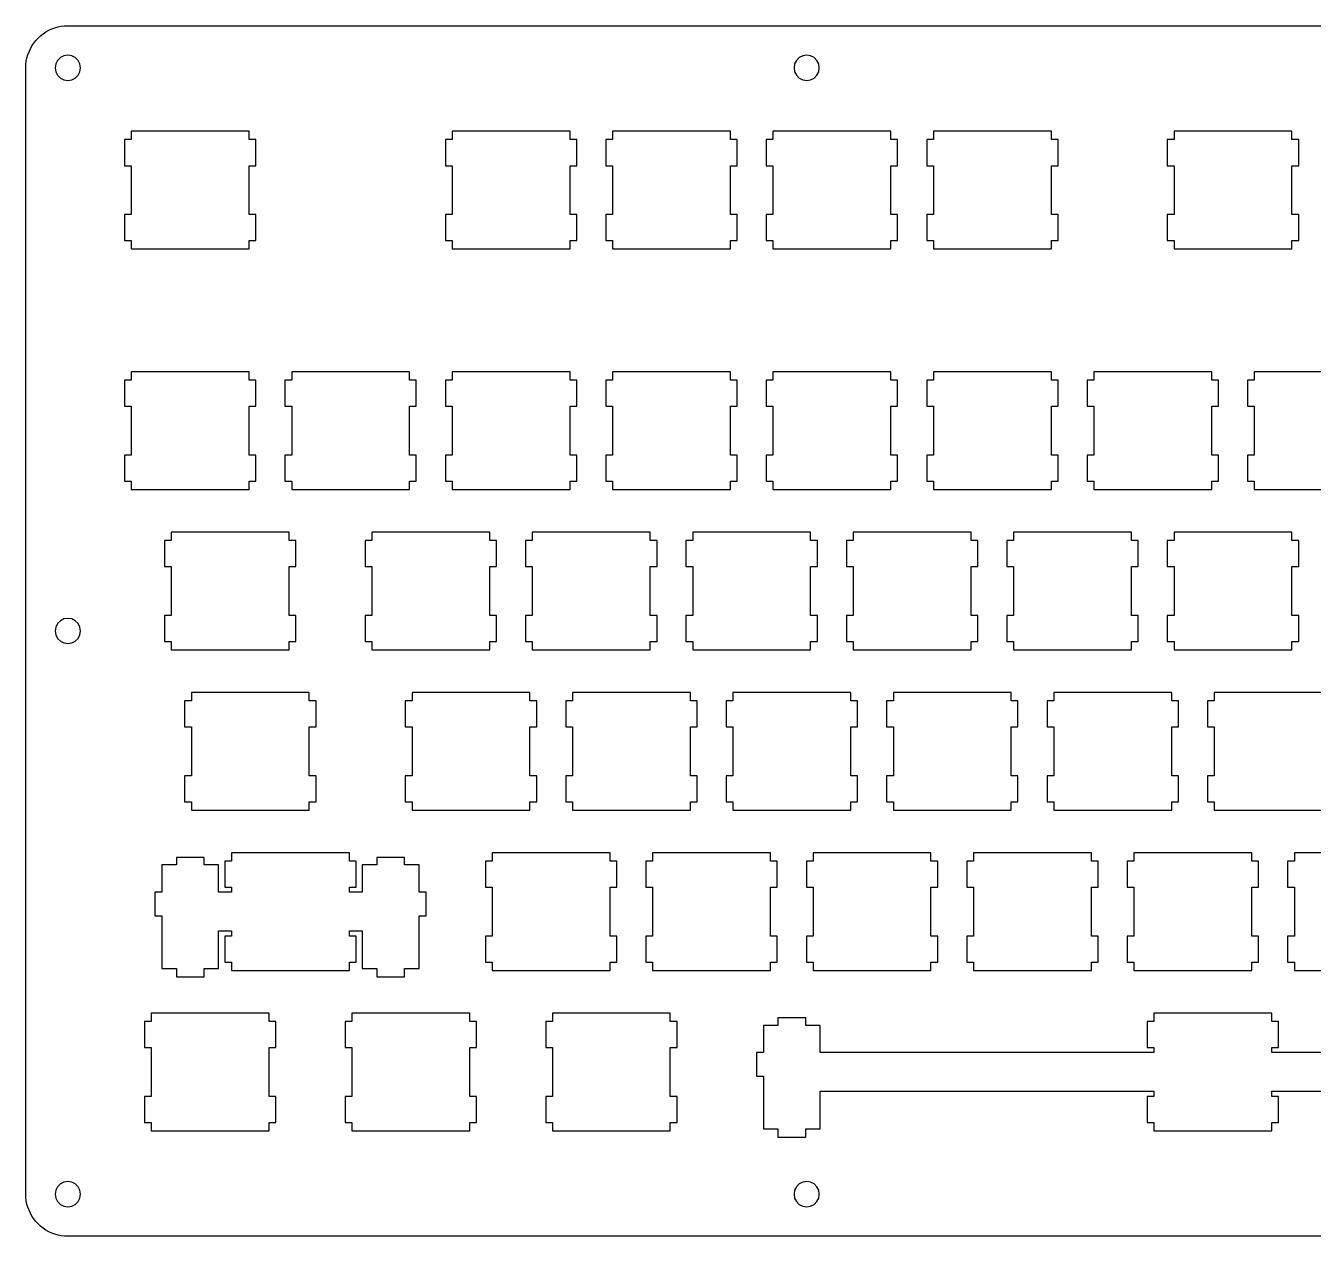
# Model space of a CAD drawing. Header units: millimetres. Extents: x 0 to 449, y -581 to 338.
# Drawn here: x 0.1 to 153, y 0.1 to 143.9 of the extents above; entities that cross this region are included whole.
import ezdxf

# ---------------------------------------------------------------- set-up
doc = ezdxf.new("R2010")
doc.units = ezdxf.units.MM
doc.header["$MEASUREMENT"] = 0

msp = doc.modelspace()

# ---------------------------------------------------------------- linework, layer by layer
at = {"linetype": 'Continuous'}
for p, q in [((3.55, 143.66), (3.93, 143.77)), ((3.93, 143.77), (4.31, 143.84)), ((4.31, 143.84), (4.7, 143.89)), ((4.7, 143.89), (5.09, 143.91)), ((5.09, 143.91), (443.72, 143.9)), ((1.29, 142.15), (1.56, 142.44)), ((1.56, 142.44), (1.85, 142.71)), ((1.85, 142.71), (2.16, 142.95)), ((2.16, 142.95), (2.48, 143.17)), ((2.48, 143.17), (2.82, 143.36)), ((2.82, 143.36), (3.18, 143.52)), ((3.18, 143.52), (3.55, 143.66)), ((0.34, 140.45), (0.48, 140.82)), ((0.48, 140.82), (0.64, 141.18)), ((0.64, 141.18), (0.83, 141.52)), ((0.83, 141.52), (1.05, 141.84)), ((1.05, 141.84), (1.29, 142.15)), ((0.1, 138.91), (0.11, 139.3)), ((0.11, 139.3), (0.16, 139.69)), ((0.16, 139.69), (0.23, 140.07)), ((0.23, 140.07), (0.34, 140.45)), ((3.67, 139.37), (3.6, 138.91)), ((3.88, 139.79), (3.67, 139.37)), ((4.21, 140.12), (3.88, 139.79)), ((4.63, 140.33), (4.21, 140.12)), ((5.09, 140.4), (4.63, 140.33)), ((5.56, 140.33), (5.09, 140.4)), ((5.98, 140.12), (5.56, 140.33)), ((6.31, 139.79), (5.98, 140.12)), ((6.52, 139.37), (6.31, 139.79)), ((6.6, 138.91), (6.52, 139.37)), ((91.39, 139.37), (91.32, 138.91)), ((91.61, 139.79), (91.39, 139.37)), ((91.94, 140.12), (91.61, 139.79)), ((92.36, 140.33), (91.94, 140.12)), ((92.82, 140.4), (92.36, 140.33)), ((93.28, 140.33), (92.82, 140.4)), ((93.7, 140.12), (93.28, 140.33)), ((94.03, 139.79), (93.7, 140.12)), ((94.25, 139.37), (94.03, 139.79)), ((94.32, 138.91), (94.25, 139.37)), ((0.09, 5.08), (0.1, 138.91)), ((3.6, 138.91), (3.67, 138.44)), ((3.67, 138.44), (3.88, 138.02)), ((3.88, 138.02), (4.21, 137.69)), ((4.21, 137.69), (4.63, 137.48)), ((5.56, 137.48), (5.98, 137.69)), ((5.98, 137.69), (6.31, 138.02)), ((6.31, 138.02), (6.52, 138.44)), ((6.52, 138.44), (6.6, 138.91)), ((91.32, 138.91), (91.39, 138.44)), ((91.39, 138.44), (91.61, 138.02)), ((91.61, 138.02), (91.94, 137.69)), ((91.94, 137.69), (92.36, 137.48)), ((93.28, 137.48), (93.7, 137.69)), ((93.7, 137.69), (94.03, 138.02)), ((94.03, 138.02), (94.25, 138.44)), ((94.25, 138.44), (94.32, 138.91)), ((4.63, 137.48), (5.09, 137.4)), ((5.09, 137.4), (5.56, 137.48)), ((92.36, 137.48), (92.82, 137.4)), ((92.82, 137.4), (93.28, 137.48)), ((12.62, 130.38), (11.82, 130.38)), ((11.82, 130.38), (11.82, 127.28)), ((12.62, 131.38), (12.62, 130.38)), ((26.62, 131.38), (12.62, 131.38)), ((26.62, 130.38), (26.62, 131.38)), ((27.42, 130.38), (26.62, 130.38)), ((27.42, 127.28), (27.42, 130.38)), ((50.72, 130.38), (49.92, 130.38)), ((49.92, 130.38), (49.92, 127.28)), ((50.72, 131.38), (50.72, 130.38)), ((64.72, 131.38), (50.72, 131.38)), ((64.72, 130.38), (64.72, 131.38)), ((65.52, 130.38), (64.72, 130.38)), ((65.52, 127.28), (65.52, 130.38)), ((69.77, 130.38), (68.97, 130.38)), ((68.97, 130.38), (68.97, 127.28)), ((69.77, 131.38), (69.77, 130.38)), ((83.77, 131.38), (69.77, 131.38)), ((83.77, 130.38), (83.77, 131.38)), ((84.57, 130.38), (83.77, 130.38)), ((84.57, 127.28), (84.57, 130.38)), ((88.82, 130.38), (88.02, 130.38)), ((88.02, 130.38), (88.02, 127.28)), ((88.82, 131.38), (88.82, 130.38)), ((102.82, 131.38), (88.82, 131.38)), ((102.82, 130.38), (102.82, 131.38)), ((103.62, 130.38), (102.82, 130.38)), ((103.62, 127.28), (103.62, 130.38)), ((107.87, 130.38), (107.07, 130.38)), ((107.07, 130.38), (107.07, 127.28)), ((107.87, 131.38), (107.87, 130.38)), ((121.87, 131.38), (107.87, 131.38)), ((121.87, 130.38), (121.87, 131.38)), ((122.67, 130.38), (121.87, 130.38)), ((122.67, 127.28), (122.67, 130.38)), ((136.44, 130.38), (135.64, 130.38)), ((135.64, 130.38), (135.64, 127.28)), ((136.44, 131.38), (136.44, 130.38)), ((150.44, 131.38), (136.44, 131.38)), ((150.44, 130.38), (150.44, 131.38)), ((151.25, 130.38), (150.44, 130.38)), ((151.25, 127.28), (151.25, 130.38)), ((11.82, 127.28), (12.62, 127.28)), ((12.62, 127.28), (12.62, 121.48)), ((26.62, 121.48), (26.62, 127.28)), ((26.62, 127.28), (27.42, 127.28)), ((49.92, 127.28), (50.72, 127.28)), ((50.72, 127.28), (50.72, 121.48)), ((64.72, 121.48), (64.72, 127.28)), ((64.72, 127.28), (65.52, 127.28)), ((68.97, 127.28), (69.77, 127.28)), ((69.77, 127.28), (69.77, 121.48)), ((83.77, 121.48), (83.77, 127.28)), ((83.77, 127.28), (84.57, 127.28)), ((88.02, 127.28), (88.82, 127.28)), ((88.82, 127.28), (88.82, 121.48)), ((102.82, 121.48), (102.82, 127.28)), ((102.82, 127.28), (103.62, 127.28)), ((107.07, 127.28), (107.87, 127.28)), ((107.87, 127.28), (107.87, 121.48)), ((121.87, 121.48), (121.87, 127.28)), ((121.87, 127.28), (122.67, 127.28)), ((135.64, 127.28), (136.44, 127.28)), ((136.44, 127.28), (136.44, 121.48)), ((150.44, 121.48), (150.44, 127.28)), ((150.44, 127.28), (151.25, 127.28)), ((12.62, 121.48), (11.82, 121.48)), ((11.82, 121.48), (11.82, 118.38)), ((27.42, 121.48), (26.62, 121.48)), ((27.42, 118.38), (27.42, 121.48)), ((50.72, 121.48), (49.92, 121.48)), ((49.92, 121.48), (49.92, 118.38)), ((65.52, 121.48), (64.72, 121.48)), ((65.52, 118.38), (65.52, 121.48)), ((69.77, 121.48), (68.97, 121.48)), ((68.97, 121.48), (68.97, 118.38)), ((84.57, 121.48), (83.77, 121.48)), ((84.57, 118.38), (84.57, 121.48)), ((88.82, 121.48), (88.02, 121.48)), ((88.02, 121.48), (88.02, 118.38)), ((103.62, 121.48), (102.82, 121.48)), ((103.62, 118.38), (103.62, 121.48)), ((107.87, 121.48), (107.07, 121.48)), ((107.07, 121.48), (107.07, 118.38)), ((122.67, 121.48), (121.87, 121.48)), ((122.67, 118.38), (122.67, 121.48)), ((136.44, 121.48), (135.64, 121.48)), ((135.64, 121.48), (135.64, 118.38)), ((151.25, 121.48), (150.44, 121.48)), ((151.25, 118.38), (151.25, 121.48)), ((11.82, 118.38), (12.62, 118.38)), ((12.62, 118.38), (12.62, 117.38)), ((26.62, 117.38), (26.62, 118.38)), ((26.62, 118.38), (27.42, 118.38)), ((49.92, 118.38), (50.72, 118.38)), ((50.72, 118.38), (50.72, 117.38)), ((64.72, 117.38), (64.72, 118.38)), ((64.72, 118.38), (65.52, 118.38)), ((68.97, 118.38), (69.77, 118.38)), ((69.77, 118.38), (69.77, 117.38)), ((83.77, 117.38), (83.77, 118.38)), ((83.77, 118.38), (84.57, 118.38)), ((88.02, 118.38), (88.82, 118.38)), ((88.82, 118.38), (88.82, 117.38)), ((102.82, 117.38), (102.82, 118.38)), ((102.82, 118.38), (103.62, 118.38)), ((107.07, 118.38), (107.87, 118.38)), ((107.87, 118.38), (107.87, 117.38)), ((121.87, 117.38), (121.87, 118.38)), ((121.87, 118.38), (122.67, 118.38)), ((135.64, 118.38), (136.44, 118.38)), ((136.44, 118.38), (136.44, 117.38)), ((150.44, 117.38), (150.44, 118.38)), ((150.44, 118.38), (151.25, 118.38)), ((12.62, 117.38), (26.62, 117.38)), ((50.72, 117.38), (64.72, 117.38)), ((69.77, 117.38), (83.77, 117.38)), ((88.82, 117.38), (102.82, 117.38)), ((107.87, 117.38), (121.87, 117.38)), ((136.44, 117.38), (150.44, 117.38)), ((12.62, 102.8), (12.62, 101.81)), ((26.62, 102.8), (12.62, 102.8)), ((26.62, 101.81), (26.62, 102.8)), ((31.67, 102.8), (31.67, 101.81)), ((45.67, 102.8), (31.67, 102.8)), ((45.67, 101.81), (45.67, 102.8)), ((50.72, 102.8), (50.72, 101.81)), ((64.72, 102.8), (50.72, 102.8)), ((64.72, 101.81), (64.72, 102.8)), ((69.77, 102.8), (69.77, 101.81)), ((83.77, 102.8), (69.77, 102.8)), ((83.77, 101.81), (83.77, 102.8)), ((88.82, 102.8), (88.82, 101.81)), ((102.82, 102.8), (88.82, 102.8)), ((102.82, 101.81), (102.82, 102.8)), ((107.87, 102.8), (107.87, 101.81)), ((121.87, 102.8), (107.87, 102.8)), ((121.87, 101.81), (121.87, 102.8)), ((126.92, 102.8), (126.92, 101.81)), ((140.92, 102.8), (126.92, 102.8)), ((140.92, 101.81), (140.92, 102.8)), ((145.97, 102.8), (145.97, 101.81)), ((159.97, 102.8), (145.97, 102.8)), ((12.62, 101.81), (11.82, 101.81)), ((11.82, 101.81), (11.82, 98.7)), ((27.42, 101.81), (26.62, 101.81)), ((27.42, 98.7), (27.42, 101.81)), ((31.67, 101.81), (30.87, 101.81)), ((30.87, 101.81), (30.87, 98.7)), ((46.47, 101.81), (45.67, 101.81)), ((46.47, 98.7), (46.47, 101.81)), ((50.72, 101.81), (49.92, 101.81)), ((49.92, 101.81), (49.92, 98.7)), ((65.52, 101.81), (64.72, 101.81)), ((65.52, 98.7), (65.52, 101.81)), ((69.77, 101.81), (68.97, 101.81)), ((68.97, 101.81), (68.97, 98.7)), ((84.57, 101.81), (83.77, 101.81)), ((84.57, 98.7), (84.57, 101.81)), ((88.82, 101.81), (88.02, 101.81)), ((88.02, 101.81), (88.02, 98.7)), ((103.62, 101.81), (102.82, 101.81)), ((103.62, 98.7), (103.62, 101.81)), ((107.87, 101.81), (107.07, 101.81)), ((107.07, 101.81), (107.07, 98.7)), ((122.67, 101.81), (121.87, 101.81)), ((122.67, 98.7), (122.67, 101.81)), ((126.92, 101.81), (126.12, 101.81)), ((126.12, 101.81), (126.12, 98.7)), ((141.72, 101.81), (140.92, 101.81)), ((141.72, 98.7), (141.72, 101.81)), ((145.97, 101.81), (145.17, 101.81)), ((145.17, 101.81), (145.17, 98.7)), ((11.82, 98.7), (12.62, 98.7)), ((12.62, 98.7), (12.62, 92.9)), ((26.62, 92.9), (26.62, 98.7)), ((26.62, 98.7), (27.42, 98.7)), ((30.87, 98.7), (31.67, 98.7)), ((31.67, 98.7), (31.67, 92.9)), ((45.67, 92.9), (45.67, 98.7)), ((45.67, 98.7), (46.47, 98.7)), ((49.92, 98.7), (50.72, 98.7)), ((50.72, 98.7), (50.72, 92.9)), ((64.72, 92.9), (64.72, 98.7)), ((64.72, 98.7), (65.52, 98.7)), ((68.97, 98.7), (69.77, 98.7)), ((69.77, 98.7), (69.77, 92.9)), ((83.77, 92.9), (83.77, 98.7)), ((83.77, 98.7), (84.57, 98.7)), ((88.02, 98.7), (88.82, 98.7)), ((88.82, 98.7), (88.82, 92.9)), ((102.82, 92.9), (102.82, 98.7)), ((102.82, 98.7), (103.62, 98.7)), ((107.07, 98.7), (107.87, 98.7)), ((107.87, 98.7), (107.87, 92.9)), ((121.87, 92.9), (121.87, 98.7)), ((121.87, 98.7), (122.67, 98.7)), ((126.12, 98.7), (126.92, 98.7)), ((126.92, 98.7), (126.92, 92.9)), ((140.92, 92.9), (140.92, 98.7)), ((140.92, 98.7), (141.72, 98.7)), ((145.17, 98.7), (145.97, 98.7)), ((145.97, 98.7), (145.97, 92.9)), ((12.62, 92.9), (11.82, 92.9)), ((11.82, 92.9), (11.82, 89.81)), ((27.42, 92.9), (26.62, 92.9)), ((27.42, 89.81), (27.42, 92.9)), ((31.67, 92.9), (30.87, 92.9)), ((30.87, 92.9), (30.87, 89.81)), ((46.47, 92.9), (45.67, 92.9)), ((46.47, 89.81), (46.47, 92.9)), ((50.72, 92.9), (49.92, 92.9)), ((49.92, 92.9), (49.92, 89.81)), ((65.52, 92.9), (64.72, 92.9)), ((65.52, 89.81), (65.52, 92.9)), ((69.77, 92.9), (68.97, 92.9)), ((68.97, 92.9), (68.97, 89.81)), ((84.57, 92.9), (83.77, 92.9)), ((84.57, 89.81), (84.57, 92.9)), ((88.82, 92.9), (88.02, 92.9)), ((88.02, 92.9), (88.02, 89.81)), ((103.62, 92.9), (102.82, 92.9)), ((103.62, 89.81), (103.62, 92.9)), ((107.87, 92.9), (107.07, 92.9)), ((107.07, 92.9), (107.07, 89.81)), ((122.67, 92.9), (121.87, 92.9)), ((122.67, 89.81), (122.67, 92.9)), ((126.92, 92.9), (126.12, 92.9)), ((126.12, 92.9), (126.12, 89.81)), ((141.72, 92.9), (140.92, 92.9)), ((141.72, 89.81), (141.72, 92.9)), ((145.97, 92.9), (145.17, 92.9)), ((145.17, 92.9), (145.17, 89.81)), ((11.82, 89.81), (12.62, 89.81)), ((12.62, 89.81), (12.62, 88.8)), ((12.62, 88.8), (26.62, 88.8)), ((26.62, 88.8), (26.62, 89.81)), ((26.62, 89.81), (27.42, 89.81)), ((30.87, 89.81), (31.67, 89.81)), ((31.67, 89.81), (31.67, 88.8)), ((31.67, 88.8), (45.67, 88.8)), ((45.67, 88.8), (45.67, 89.81)), ((45.67, 89.81), (46.47, 89.81)), ((49.92, 89.81), (50.72, 89.81)), ((50.72, 89.81), (50.72, 88.8)), ((50.72, 88.8), (64.72, 88.8)), ((64.72, 88.8), (64.72, 89.81)), ((64.72, 89.81), (65.52, 89.81)), ((68.97, 89.81), (69.77, 89.81)), ((69.77, 89.81), (69.77, 88.8)), ((69.77, 88.8), (83.77, 88.8)), ((83.77, 88.8), (83.77, 89.81)), ((83.77, 89.81), (84.57, 89.81)), ((88.02, 89.81), (88.82, 89.81)), ((88.82, 89.81), (88.82, 88.8)), ((88.82, 88.8), (102.82, 88.8)), ((102.82, 88.8), (102.82, 89.81)), ((102.82, 89.81), (103.62, 89.81)), ((107.07, 89.81), (107.87, 89.81)), ((107.87, 89.81), (107.87, 88.8)), ((107.87, 88.8), (121.87, 88.8)), ((121.87, 88.8), (121.87, 89.81)), ((121.87, 89.81), (122.67, 89.81)), ((126.12, 89.81), (126.92, 89.81)), ((126.92, 89.81), (126.92, 88.8)), ((126.92, 88.8), (140.92, 88.8)), ((140.92, 88.8), (140.92, 89.81)), ((140.92, 89.81), (141.72, 89.81)), ((145.17, 89.81), (145.97, 89.81)), ((145.97, 89.81), (145.97, 88.8)), ((145.97, 88.8), (159.97, 88.8)), ((17.38, 82.76), (16.58, 82.76)), ((16.58, 82.76), (16.58, 79.65)), ((17.38, 83.75), (17.38, 82.76)), ((31.38, 83.75), (17.38, 83.75)), ((31.38, 82.76), (31.38, 83.75)), ((32.18, 82.76), (31.38, 82.76)), ((32.18, 79.65), (32.18, 82.76)), ((41.19, 82.76), (40.39, 82.76)), ((40.39, 82.76), (40.39, 79.65)), ((41.19, 83.75), (41.19, 82.76)), ((55.19, 83.75), (41.19, 83.75)), ((55.19, 82.76), (55.19, 83.75)), ((56, 82.76), (55.19, 82.76)), ((56, 79.65), (56, 82.76)), ((60.24, 82.76), (59.44, 82.76)), ((59.44, 82.76), (59.44, 79.65)), ((60.24, 83.75), (60.24, 82.76)), ((74.24, 83.75), (60.24, 83.75)), ((74.24, 82.76), (74.24, 83.75)), ((75.05, 82.76), (74.24, 82.76)), ((75.05, 79.65), (75.05, 82.76)), ((79.29, 82.76), (78.49, 82.76)), ((78.49, 82.76), (78.49, 79.65)), ((79.29, 83.75), (79.29, 82.76)), ((93.29, 83.75), (79.29, 83.75)), ((93.29, 82.76), (93.29, 83.75)), ((94.1, 82.76), (93.29, 82.76)), ((94.1, 79.65), (94.1, 82.76)), ((98.34, 82.76), (97.54, 82.76)), ((97.54, 82.76), (97.54, 79.65)), ((98.34, 83.75), (98.34, 82.76)), ((112.34, 83.75), (98.34, 83.75)), ((112.34, 82.76), (112.34, 83.75)), ((113.14, 82.76), (112.34, 82.76)), ((113.14, 79.65), (113.14, 82.76)), ((117.39, 82.76), (116.59, 82.76)), ((116.59, 82.76), (116.59, 79.65)), ((117.39, 83.75), (117.39, 82.76)), ((131.4, 83.75), (117.39, 83.75)), ((131.4, 82.76), (131.4, 83.75)), ((132.19, 82.76), (131.4, 82.76)), ((132.19, 79.65), (132.19, 82.76)), ((136.44, 82.76), (135.64, 82.76)), ((135.64, 82.76), (135.64, 79.65)), ((136.44, 83.75), (136.44, 82.76)), ((150.44, 83.75), (136.44, 83.75)), ((150.44, 82.76), (150.44, 83.75)), ((151.25, 82.76), (150.44, 82.76)), ((151.25, 79.65), (151.25, 82.76)), ((16.58, 79.65), (17.38, 79.65)), ((17.38, 79.65), (17.38, 73.85)), ((31.38, 73.85), (31.38, 79.65)), ((31.38, 79.65), (32.18, 79.65)), ((40.39, 79.65), (41.19, 79.65)), ((41.19, 79.65), (41.19, 73.85)), ((55.19, 73.85), (55.19, 79.65)), ((55.19, 79.65), (56, 79.65)), ((59.44, 79.65), (60.24, 79.65)), ((60.24, 79.65), (60.24, 73.85)), ((74.24, 73.85), (74.24, 79.65)), ((74.24, 79.65), (75.05, 79.65)), ((78.49, 79.65), (79.29, 79.65)), ((79.29, 79.65), (79.29, 73.85)), ((93.29, 73.85), (93.29, 79.65)), ((93.29, 79.65), (94.1, 79.65)), ((97.54, 79.65), (98.34, 79.65)), ((98.34, 79.65), (98.34, 73.85)), ((112.34, 73.85), (112.34, 79.65)), ((112.34, 79.65), (113.14, 79.65)), ((116.59, 79.65), (117.39, 79.65)), ((117.39, 79.65), (117.39, 73.85)), ((131.4, 73.85), (131.4, 79.65)), ((131.4, 79.65), (132.19, 79.65)), ((135.64, 79.65), (136.44, 79.65)), ((136.44, 79.65), (136.44, 73.85)), ((150.44, 73.85), (150.44, 79.65)), ((150.44, 79.65), (151.25, 79.65)), ((4.63, 73.42), (4.21, 73.21)), ((5.09, 73.49), (4.63, 73.42)), ((5.56, 73.42), (5.09, 73.49)), ((5.98, 73.21), (5.56, 73.42)), ((17.38, 73.85), (16.58, 73.85)), ((16.58, 73.85), (16.58, 70.76)), ((32.18, 73.85), (31.38, 73.85)), ((32.18, 70.76), (32.18, 73.85)), ((41.19, 73.85), (40.39, 73.85)), ((40.39, 73.85), (40.39, 70.76)), ((56, 73.85), (55.19, 73.85)), ((56, 70.76), (56, 73.85)), ((60.24, 73.85), (59.44, 73.85)), ((59.44, 73.85), (59.44, 70.76)), ((75.05, 73.85), (74.24, 73.85)), ((75.05, 70.76), (75.05, 73.85)), ((79.29, 73.85), (78.49, 73.85)), ((78.49, 73.85), (78.49, 70.76)), ((94.1, 73.85), (93.29, 73.85)), ((94.1, 70.76), (94.1, 73.85)), ((98.34, 73.85), (97.54, 73.85)), ((97.54, 73.85), (97.54, 70.76)), ((113.14, 73.85), (112.34, 73.85)), ((113.14, 70.76), (113.14, 73.85)), ((117.39, 73.85), (116.59, 73.85)), ((116.59, 73.85), (116.59, 70.76)), ((132.19, 73.85), (131.4, 73.85)), ((132.19, 70.76), (132.19, 73.85)), ((136.44, 73.85), (135.64, 73.85)), ((135.64, 73.85), (135.64, 70.76)), ((151.25, 73.85), (150.44, 73.85)), ((151.25, 70.76), (151.25, 73.85)), ((3.67, 72.46), (3.6, 71.99)), ((3.6, 71.99), (3.67, 71.53)), ((3.88, 72.87), (3.67, 72.46)), ((4.21, 73.21), (3.88, 72.87)), ((6.31, 72.87), (5.98, 73.21)), ((6.52, 72.46), (6.31, 72.87)), ((6.6, 71.99), (6.52, 72.46)), ((6.52, 71.53), (6.6, 71.99)), ((3.67, 71.53), (3.88, 71.11)), ((3.88, 71.11), (4.21, 70.78)), ((4.21, 70.78), (4.63, 70.57)), ((4.63, 70.57), (5.09, 70.49)), ((5.09, 70.49), (5.56, 70.57)), ((5.56, 70.57), (5.98, 70.78)), ((5.98, 70.78), (6.31, 71.11)), ((6.31, 71.11), (6.52, 71.53)), ((16.58, 70.76), (17.38, 70.76)), ((17.38, 70.76), (17.38, 69.75)), ((31.38, 69.75), (31.38, 70.76)), ((31.38, 70.76), (32.18, 70.76)), ((40.39, 70.76), (41.19, 70.76)), ((41.19, 70.76), (41.19, 69.75)), ((55.19, 69.75), (55.19, 70.76)), ((55.19, 70.76), (56, 70.76)), ((59.44, 70.76), (60.24, 70.76)), ((60.24, 70.76), (60.24, 69.75)), ((74.24, 69.75), (74.24, 70.76)), ((74.24, 70.76), (75.05, 70.76)), ((78.49, 70.76), (79.29, 70.76)), ((79.29, 70.76), (79.29, 69.75)), ((93.29, 69.75), (93.29, 70.76)), ((93.29, 70.76), (94.1, 70.76)), ((97.54, 70.76), (98.34, 70.76)), ((98.34, 70.76), (98.34, 69.75)), ((112.34, 69.75), (112.34, 70.76)), ((112.34, 70.76), (113.14, 70.76)), ((116.59, 70.76), (117.39, 70.76)), ((117.39, 70.76), (117.39, 69.75)), ((131.4, 69.75), (131.4, 70.76)), ((131.4, 70.76), (132.19, 70.76)), ((135.64, 70.76), (136.44, 70.76)), ((136.44, 70.76), (136.44, 69.75)), ((150.44, 69.75), (150.44, 70.76)), ((150.44, 70.76), (151.25, 70.76)), ((17.38, 69.75), (31.38, 69.75)), ((41.19, 69.75), (55.19, 69.75)), ((60.24, 69.75), (74.24, 69.75)), ((79.29, 69.75), (93.29, 69.75)), ((98.34, 69.75), (112.34, 69.75)), ((117.39, 69.75), (131.4, 69.75)), ((136.44, 69.75), (150.44, 69.75)), ((19.76, 64.7), (19.76, 63.71)), ((33.76, 64.7), (19.76, 64.7)), ((33.76, 63.71), (33.76, 64.7)), ((45.96, 64.7), (45.96, 63.71)), ((59.96, 64.7), (45.96, 64.7)), ((59.96, 63.71), (59.96, 64.7)), ((65.01, 64.7), (65.01, 63.71)), ((79.01, 64.7), (65.01, 64.7)), ((79.01, 63.71), (79.01, 64.7)), ((84.06, 64.7), (84.06, 63.71)), ((98.06, 64.7), (84.06, 64.7)), ((98.06, 63.71), (98.06, 64.7)), ((103.11, 64.7), (103.11, 63.71)), ((117.11, 64.7), (103.11, 64.7)), ((117.11, 63.71), (117.11, 64.7)), ((122.16, 64.7), (122.16, 63.71)), ((136.16, 64.7), (122.16, 64.7)), ((136.16, 63.71), (136.16, 64.7)), ((141.21, 64.7), (141.21, 63.71)), ((155.21, 64.7), (141.21, 64.7)), ((19.76, 63.71), (18.96, 63.71)), ((18.96, 63.71), (18.96, 60.6)), ((34.56, 63.71), (33.76, 63.71)), ((34.56, 60.6), (34.56, 63.71)), ((45.96, 63.71), (45.16, 63.71)), ((45.16, 63.71), (45.16, 60.6)), ((60.76, 63.71), (59.96, 63.71)), ((60.76, 60.6), (60.76, 63.71)), ((65.01, 63.71), (64.21, 63.71)), ((64.21, 63.71), (64.21, 60.6)), ((79.81, 63.71), (79.01, 63.71)), ((79.81, 60.6), (79.81, 63.71)), ((84.06, 63.71), (83.26, 63.71)), ((83.26, 63.71), (83.26, 60.6)), ((98.86, 63.71), (98.06, 63.71)), ((98.86, 60.6), (98.86, 63.71)), ((103.11, 63.71), (102.31, 63.71)), ((102.31, 63.71), (102.31, 60.6)), ((117.91, 63.71), (117.11, 63.71)), ((117.91, 60.6), (117.91, 63.71)), ((122.16, 63.71), (121.36, 63.71)), ((121.36, 63.71), (121.36, 60.6)), ((136.96, 63.71), (136.16, 63.71)), ((136.96, 60.6), (136.96, 63.71)), ((141.21, 63.71), (140.41, 63.71)), ((140.41, 63.71), (140.41, 60.6)), ((18.96, 60.6), (19.76, 60.6)), ((19.76, 60.6), (19.76, 54.8)), ((33.76, 54.8), (33.76, 60.6)), ((33.76, 60.6), (34.56, 60.6)), ((45.16, 60.6), (45.96, 60.6)), ((45.96, 60.6), (45.96, 54.8)), ((59.96, 54.8), (59.96, 60.6)), ((59.96, 60.6), (60.76, 60.6)), ((64.21, 60.6), (65.01, 60.6)), ((65.01, 60.6), (65.01, 54.8)), ((79.01, 54.8), (79.01, 60.6)), ((79.01, 60.6), (79.81, 60.6)), ((83.26, 60.6), (84.06, 60.6)), ((84.06, 60.6), (84.06, 54.8)), ((98.06, 54.8), (98.06, 60.6)), ((98.06, 60.6), (98.86, 60.6)), ((102.31, 60.6), (103.11, 60.6)), ((103.11, 60.6), (103.11, 54.8)), ((117.11, 54.8), (117.11, 60.6)), ((117.11, 60.6), (117.91, 60.6)), ((121.36, 60.6), (122.16, 60.6)), ((122.16, 60.6), (122.16, 54.8)), ((136.16, 54.8), (136.16, 60.6)), ((136.16, 60.6), (136.96, 60.6)), ((140.41, 60.6), (141.21, 60.6)), ((141.21, 60.6), (141.21, 54.8)), ((19.76, 54.8), (18.96, 54.8)), ((18.96, 54.8), (18.96, 51.71)), ((34.56, 54.8), (33.76, 54.8)), ((34.56, 51.71), (34.56, 54.8)), ((45.96, 54.8), (45.16, 54.8)), ((45.16, 54.8), (45.16, 51.71)), ((60.76, 54.8), (59.96, 54.8)), ((60.76, 51.71), (60.76, 54.8)), ((65.01, 54.8), (64.21, 54.8)), ((64.21, 54.8), (64.21, 51.71)), ((79.81, 54.8), (79.01, 54.8)), ((79.81, 51.71), (79.81, 54.8)), ((84.06, 54.8), (83.26, 54.8)), ((83.26, 54.8), (83.26, 51.71)), ((98.86, 54.8), (98.06, 54.8)), ((98.86, 51.71), (98.86, 54.8)), ((103.11, 54.8), (102.31, 54.8)), ((102.31, 54.8), (102.31, 51.71)), ((117.91, 54.8), (117.11, 54.8)), ((117.91, 51.71), (117.91, 54.8)), ((122.16, 54.8), (121.36, 54.8)), ((121.36, 54.8), (121.36, 51.71)), ((136.96, 54.8), (136.16, 54.8)), ((136.96, 51.71), (136.96, 54.8)), ((141.21, 54.8), (140.41, 54.8)), ((140.41, 54.8), (140.41, 51.71)), ((18.96, 51.71), (19.76, 51.71)), ((19.76, 51.71), (19.76, 50.7)), ((19.76, 50.7), (33.76, 50.7)), ((33.76, 50.7), (33.76, 51.71)), ((33.76, 51.71), (34.56, 51.71)), ((45.16, 51.71), (45.96, 51.71)), ((45.96, 51.71), (45.96, 50.7)), ((45.96, 50.7), (59.96, 50.7)), ((59.96, 50.7), (59.96, 51.71)), ((59.96, 51.71), (60.76, 51.71)), ((64.21, 51.71), (65.01, 51.71)), ((65.01, 51.71), (65.01, 50.7)), ((65.01, 50.7), (79.01, 50.7)), ((79.01, 50.7), (79.01, 51.71)), ((79.01, 51.71), (79.81, 51.71)), ((83.26, 51.71), (84.06, 51.71)), ((84.06, 51.71), (84.06, 50.7)), ((84.06, 50.7), (98.06, 50.7)), ((98.06, 50.7), (98.06, 51.71)), ((98.06, 51.71), (98.86, 51.71)), ((102.31, 51.71), (103.11, 51.71)), ((103.11, 51.71), (103.11, 50.7)), ((103.11, 50.7), (117.11, 50.7)), ((117.11, 50.7), (117.11, 51.71)), ((117.11, 51.71), (117.91, 51.71)), ((121.36, 51.71), (122.16, 51.71)), ((122.16, 51.71), (122.16, 50.7)), ((122.16, 50.7), (136.16, 50.7)), ((136.16, 50.7), (136.16, 51.71)), ((136.16, 51.71), (136.96, 51.71)), ((140.41, 51.71), (141.21, 51.71)), ((141.21, 51.71), (141.21, 50.7)), ((141.21, 50.7), (155.21, 50.7)), ((21.28, 45.1), (17.98, 45.1)), ((17.98, 45.1), (17.98, 44.19)), ((21.28, 44.19), (21.28, 45.1)), ((24.53, 44.66), (23.73, 44.66)), ((23.73, 44.66), (23.73, 41.55)), ((24.53, 45.65), (24.53, 44.66)), ((38.53, 45.65), (24.53, 45.65)), ((38.53, 44.66), (38.53, 45.65)), ((39.33, 44.66), (38.53, 44.66)), ((39.33, 41.55), (39.33, 44.66)), ((45.08, 45.1), (41.78, 45.1)), ((41.78, 45.1), (41.78, 44.19)), ((45.08, 44.19), (45.08, 45.1)), ((55.48, 44.66), (54.68, 44.66)), ((54.68, 44.66), (54.68, 41.55)), ((55.48, 45.65), (55.48, 44.66)), ((69.48, 45.65), (55.48, 45.65)), ((69.48, 44.66), (69.48, 45.65)), ((70.28, 44.66), (69.48, 44.66)), ((70.28, 41.55), (70.28, 44.66)), ((74.53, 44.66), (73.73, 44.66)), ((73.73, 44.66), (73.73, 41.55)), ((74.53, 45.65), (74.53, 44.66)), ((88.53, 45.65), (74.53, 45.65)), ((88.53, 44.66), (88.53, 45.65)), ((89.33, 44.66), (88.53, 44.66)), ((89.33, 41.55), (89.33, 44.66)), ((93.58, 44.66), (92.78, 44.66)), ((92.78, 44.66), (92.78, 41.55)), ((93.58, 45.65), (93.58, 44.66)), ((107.58, 45.65), (93.58, 45.65)), ((107.58, 44.66), (107.58, 45.65)), ((108.38, 44.66), (107.58, 44.66)), ((108.38, 41.55), (108.38, 44.66)), ((112.63, 44.66), (111.83, 44.66)), ((111.83, 44.66), (111.83, 41.55)), ((112.63, 45.65), (112.63, 44.66)), ((126.63, 45.65), (112.63, 45.65)), ((126.63, 44.66), (126.63, 45.65)), ((127.43, 44.66), (126.63, 44.66)), ((127.43, 41.55), (127.43, 44.66)), ((131.68, 44.66), (130.88, 44.66)), ((130.88, 44.66), (130.88, 41.55)), ((131.68, 45.65), (131.68, 44.66)), ((145.68, 45.65), (131.68, 45.65)), ((145.68, 44.66), (145.68, 45.65)), ((146.48, 44.66), (145.68, 44.66)), ((146.48, 41.55), (146.48, 44.66)), ((150.73, 44.66), (149.93, 44.66)), ((149.93, 44.66), (149.93, 41.55)), ((150.73, 45.65), (150.73, 44.66)), ((164.73, 45.65), (150.73, 45.65)), ((17.98, 44.19), (16.25, 44.19)), ((16.25, 44.19), (16.25, 40.96)), ((23, 44.19), (21.28, 44.19)), ((23, 40.96), (23, 44.19)), ((41.78, 44.19), (40.05, 44.19)), ((40.05, 44.19), (40.05, 40.96)), ((46.8, 44.19), (45.08, 44.19)), ((46.8, 40.96), (46.8, 44.19)), ((23.73, 41.55), (24.53, 41.55)), ((24.53, 41.55), (24.53, 40.96)), ((38.53, 40.96), (38.53, 41.55)), ((38.53, 41.55), (39.33, 41.55)), ((54.68, 41.55), (55.48, 41.55)), ((55.48, 41.55), (55.48, 35.75)), ((69.48, 35.75), (69.48, 41.55)), ((69.48, 41.55), (70.28, 41.55)), ((73.73, 41.55), (74.53, 41.55)), ((74.53, 41.55), (74.53, 35.75)), ((88.53, 35.75), (88.53, 41.55)), ((88.53, 41.55), (89.33, 41.55)), ((92.78, 41.55), (93.58, 41.55)), ((93.58, 41.55), (93.58, 35.75)), ((107.58, 35.75), (107.58, 41.55)), ((107.58, 41.55), (108.38, 41.55)), ((111.83, 41.55), (112.63, 41.55)), ((112.63, 41.55), (112.63, 35.75)), ((126.63, 35.75), (126.63, 41.55)), ((126.63, 41.55), (127.43, 41.55)), ((130.88, 41.55), (131.68, 41.55)), ((131.68, 41.55), (131.68, 35.75)), ((145.68, 35.75), (145.68, 41.55)), ((145.68, 41.55), (146.48, 41.55)), ((149.93, 41.55), (150.73, 41.55)), ((150.73, 41.55), (150.73, 35.75)), ((16.25, 40.96), (15.43, 40.96)), ((15.43, 40.96), (15.43, 38.16)), ((24.53, 40.96), (23, 40.96)), ((40.05, 40.96), (38.53, 40.96)), ((47.63, 40.96), (46.8, 40.96)), ((47.63, 38.16), (47.63, 40.96)), ((15.43, 38.16), (16.25, 38.16)), ((16.25, 38.16), (16.25, 31.89)), ((46.8, 31.89), (46.8, 38.16)), ((46.8, 38.16), (47.63, 38.16)), ((23, 31.89), (23, 36.36)), ((23, 36.36), (24.53, 36.36)), ((24.53, 35.75), (23.73, 35.75)), ((23.73, 35.75), (23.73, 32.66)), ((24.53, 36.36), (24.53, 35.75)), ((38.53, 35.75), (38.53, 36.36)), ((38.53, 36.36), (40.05, 36.36)), ((39.33, 35.75), (38.53, 35.75)), ((39.33, 32.66), (39.33, 35.75)), ((40.05, 36.36), (40.05, 31.89)), ((55.48, 35.75), (54.68, 35.75)), ((54.68, 35.75), (54.68, 32.66)), ((70.28, 35.75), (69.48, 35.75)), ((70.28, 32.66), (70.28, 35.75)), ((74.53, 35.75), (73.73, 35.75)), ((73.73, 35.75), (73.73, 32.66)), ((89.33, 35.75), (88.53, 35.75)), ((89.33, 32.66), (89.33, 35.75)), ((93.58, 35.75), (92.78, 35.75)), ((92.78, 35.75), (92.78, 32.66)), ((108.38, 35.75), (107.58, 35.75)), ((108.38, 32.66), (108.38, 35.75)), ((112.63, 35.75), (111.83, 35.75)), ((111.83, 35.75), (111.83, 32.66)), ((127.43, 35.75), (126.63, 35.75)), ((127.43, 32.66), (127.43, 35.75)), ((131.68, 35.75), (130.88, 35.75)), ((130.88, 35.75), (130.88, 32.66)), ((146.48, 35.75), (145.68, 35.75)), ((146.48, 32.66), (146.48, 35.75)), ((150.73, 35.75), (149.93, 35.75)), ((149.93, 35.75), (149.93, 32.66)), ((23.73, 32.66), (24.53, 32.66)), ((24.53, 32.66), (24.53, 31.65)), ((38.53, 31.65), (38.53, 32.66)), ((38.53, 32.66), (39.33, 32.66)), ((54.68, 32.66), (55.48, 32.66)), ((55.48, 32.66), (55.48, 31.65)), ((69.48, 31.65), (69.48, 32.66)), ((69.48, 32.66), (70.28, 32.66)), ((73.73, 32.66), (74.53, 32.66)), ((74.53, 32.66), (74.53, 31.65)), ((88.53, 31.65), (88.53, 32.66)), ((88.53, 32.66), (89.33, 32.66)), ((92.78, 32.66), (93.58, 32.66)), ((93.58, 32.66), (93.58, 31.65)), ((107.58, 31.65), (107.58, 32.66)), ((107.58, 32.66), (108.38, 32.66)), ((111.83, 32.66), (112.63, 32.66)), ((112.63, 32.66), (112.63, 31.65)), ((126.63, 31.65), (126.63, 32.66)), ((126.63, 32.66), (127.43, 32.66)), ((130.88, 32.66), (131.68, 32.66)), ((131.68, 32.66), (131.68, 31.65)), ((145.68, 31.65), (145.68, 32.66)), ((145.68, 32.66), (146.48, 32.66)), ((149.93, 32.66), (150.73, 32.66)), ((150.73, 32.66), (150.73, 31.65)), ((16.25, 31.89), (17.98, 31.89)), ((17.98, 31.89), (17.98, 30.91)), ((17.98, 30.91), (21.28, 30.91)), ((21.28, 30.91), (21.28, 31.89)), ((21.28, 31.89), (23, 31.89)), ((24.53, 31.65), (38.53, 31.65)), ((40.05, 31.89), (41.78, 31.89)), ((41.78, 31.89), (41.78, 30.91)), ((41.78, 30.91), (45.08, 30.91)), ((45.08, 30.91), (45.08, 31.89)), ((45.08, 31.89), (46.8, 31.89)), ((55.48, 31.65), (69.48, 31.65)), ((74.53, 31.65), (88.53, 31.65)), ((93.58, 31.65), (107.58, 31.65)), ((112.63, 31.65), (126.63, 31.65)), ((131.68, 31.65), (145.68, 31.65)), ((150.73, 31.65), (164.73, 31.65)), ((15, 26.6), (15, 25.61)), ((29, 26.6), (15, 26.6)), ((29, 25.61), (29, 26.6)), ((38.81, 26.6), (38.81, 25.61)), ((52.81, 26.6), (38.81, 26.6)), ((52.81, 25.61), (52.81, 26.6)), ((62.63, 26.6), (62.63, 25.61)), ((76.63, 26.6), (62.63, 26.6)), ((76.63, 25.61), (76.63, 26.6)), ((92.71, 26.05), (89.41, 26.05)), ((89.41, 26.05), (89.41, 25.14)), ((92.71, 25.14), (92.71, 26.05)), ((134.06, 26.6), (134.06, 25.61)), ((148.06, 26.6), (134.06, 26.6)), ((148.06, 25.61), (148.06, 26.6)), ((15, 25.61), (14.2, 25.61)), ((14.2, 25.61), (14.2, 22.5)), ((29.8, 25.61), (29, 25.61)), ((29.8, 22.5), (29.8, 25.61)), ((38.81, 25.61), (38.01, 25.61)), ((38.01, 25.61), (38.01, 22.5)), ((53.61, 25.61), (52.81, 25.61)), ((53.61, 22.5), (53.61, 25.61)), ((62.63, 25.61), (61.83, 25.61)), ((61.83, 25.61), (61.83, 22.5)), ((77.43, 25.61), (76.63, 25.61)), ((77.43, 22.5), (77.43, 25.61)), ((89.41, 25.14), (87.69, 25.14)), ((87.69, 25.14), (87.69, 21.91)), ((94.44, 25.14), (92.71, 25.14)), ((94.44, 21.91), (94.44, 25.14)), ((134.06, 25.61), (133.26, 25.61)), ((133.26, 25.61), (133.26, 22.5)), ((148.86, 25.61), (148.06, 25.61)), ((148.86, 22.5), (148.86, 25.61)), ((14.2, 22.5), (15, 22.5)), ((15, 22.5), (15, 16.7)), ((29, 16.7), (29, 22.5)), ((29, 22.5), (29.8, 22.5)), ((38.01, 22.5), (38.81, 22.5)), ((38.81, 22.5), (38.81, 16.7)), ((52.81, 16.7), (52.81, 22.5)), ((52.81, 22.5), (53.61, 22.5)), ((61.83, 22.5), (62.63, 22.5)), ((62.63, 22.5), (62.63, 16.7)), ((76.63, 16.7), (76.63, 22.5)), ((76.63, 22.5), (77.43, 22.5)), ((87.69, 21.91), (86.86, 21.91)), ((86.86, 21.91), (86.86, 19.11)), ((134.06, 21.91), (94.44, 21.91)), ((133.26, 22.5), (134.06, 22.5)), ((134.06, 22.5), (134.06, 21.91)), ((148.06, 21.91), (148.06, 22.5)), ((148.06, 22.5), (148.86, 22.5)), ((187.69, 21.91), (148.06, 21.91)), ((86.86, 19.11), (87.69, 19.11)), ((87.69, 19.11), (87.69, 12.84)), ((94.44, 12.84), (94.44, 17.31)), ((94.44, 17.31), (134.06, 17.31)), ((134.06, 17.31), (134.06, 16.7)), ((148.06, 16.7), (148.06, 17.31)), ((148.06, 17.31), (187.69, 17.31)), ((15, 16.7), (14.2, 16.7)), ((14.2, 16.7), (14.2, 13.61)), ((29.8, 16.7), (29, 16.7)), ((29.8, 13.61), (29.8, 16.7)), ((38.81, 16.7), (38.01, 16.7)), ((38.01, 16.7), (38.01, 13.61)), ((53.61, 16.7), (52.81, 16.7)), ((53.61, 13.61), (53.61, 16.7)), ((62.63, 16.7), (61.83, 16.7)), ((61.83, 16.7), (61.83, 13.61)), ((77.43, 16.7), (76.63, 16.7)), ((77.43, 13.61), (77.43, 16.7)), ((134.06, 16.7), (133.26, 16.7)), ((133.26, 16.7), (133.26, 13.61)), ((148.86, 16.7), (148.06, 16.7)), ((148.86, 13.61), (148.86, 16.7)), ((14.2, 13.61), (15, 13.61)), ((15, 13.61), (15, 12.6)), ((15, 12.6), (29, 12.6)), ((29, 12.6), (29, 13.61)), ((29, 13.61), (29.8, 13.61)), ((38.01, 13.61), (38.81, 13.61)), ((38.81, 13.61), (38.81, 12.6)), ((38.81, 12.6), (52.81, 12.6)), ((52.81, 12.6), (52.81, 13.61)), ((52.81, 13.61), (53.61, 13.61)), ((61.83, 13.61), (62.63, 13.61)), ((62.63, 13.61), (62.63, 12.6)), ((62.63, 12.6), (76.63, 12.6)), ((76.63, 12.6), (76.63, 13.61)), ((76.63, 13.61), (77.43, 13.61)), ((87.69, 12.84), (89.41, 12.84)), ((89.41, 12.84), (89.41, 11.86)), ((92.71, 11.86), (92.71, 12.84)), ((92.71, 12.84), (94.44, 12.84)), ((133.26, 13.61), (134.06, 13.61)), ((134.06, 13.61), (134.06, 12.6)), ((134.06, 12.6), (148.06, 12.6)), ((148.06, 12.6), (148.06, 13.61)), ((148.06, 13.61), (148.86, 13.61)), ((89.41, 11.86), (92.71, 11.86)), ((4.21, 6.29), (3.88, 5.96)), ((4.63, 6.51), (4.21, 6.29)), ((5.09, 6.58), (4.63, 6.51)), ((5.56, 6.51), (5.09, 6.58)), ((5.98, 6.29), (5.56, 6.51)), ((6.31, 5.96), (5.98, 6.29)), ((91.94, 6.29), (91.61, 5.96)), ((92.36, 6.51), (91.94, 6.29)), ((92.82, 6.58), (92.36, 6.51)), ((93.28, 6.51), (92.82, 6.58)), ((93.7, 6.29), (93.28, 6.51)), ((94.03, 5.96), (93.7, 6.29)), ((0.11, 4.69), (0.09, 5.08)), ((0.16, 4.3), (0.11, 4.69)), ((3.67, 5.54), (3.6, 5.08)), ((3.6, 5.08), (3.67, 4.62)), ((3.88, 5.96), (3.67, 5.54)), ((3.67, 4.62), (3.88, 4.2)), ((6.52, 5.54), (6.31, 5.96)), ((6.31, 4.2), (6.52, 4.62)), ((6.6, 5.08), (6.52, 5.54)), ((6.52, 4.62), (6.6, 5.08)), ((91.39, 5.54), (91.32, 5.08)), ((91.32, 5.08), (91.39, 4.62)), ((91.61, 5.96), (91.39, 5.54)), ((91.39, 4.62), (91.61, 4.2)), ((94.25, 5.54), (94.03, 5.96)), ((94.03, 4.2), (94.25, 4.62)), ((94.32, 5.08), (94.25, 5.54)), ((94.25, 4.62), (94.32, 5.08)), ((0.23, 3.91), (0.16, 4.3)), ((0.34, 3.53), (0.23, 3.91)), ((0.48, 3.17), (0.34, 3.53)), ((0.64, 2.81), (0.48, 3.17)), ((3.88, 4.2), (4.21, 3.87)), ((4.21, 3.87), (4.63, 3.65)), ((4.63, 3.65), (5.09, 3.58)), ((5.09, 3.58), (5.56, 3.65)), ((5.56, 3.65), (5.98, 3.87)), ((5.98, 3.87), (6.31, 4.2)), ((91.61, 4.2), (91.94, 3.87)), ((91.94, 3.87), (92.36, 3.65)), ((92.36, 3.65), (92.82, 3.58)), ((92.82, 3.58), (93.28, 3.65)), ((93.28, 3.65), (93.7, 3.87)), ((93.7, 3.87), (94.03, 4.2)), ((0.83, 2.47), (0.64, 2.81)), ((1.05, 2.14), (0.83, 2.47)), ((1.29, 1.83), (1.05, 2.14)), ((1.56, 1.54), (1.29, 1.83)), ((1.85, 1.28), (1.56, 1.54)), ((2.16, 1.03), (1.85, 1.28)), ((2.48, 0.82), (2.16, 1.03)), ((2.82, 0.62), (2.48, 0.82)), ((3.18, 0.46), (2.82, 0.62)), ((3.55, 0.32), (3.18, 0.46)), ((3.93, 0.22), (3.55, 0.32)), ((4.31, 0.14), (3.93, 0.22)), ((4.7, 0.1), (4.31, 0.14)), ((5.09, 0.08), (4.7, 0.1)), ((443.72, 0.08), (5.09, 0.08))]:
    msp.add_line(p, q, dxfattribs=at)

doc.saveas('drawing.dxf')
